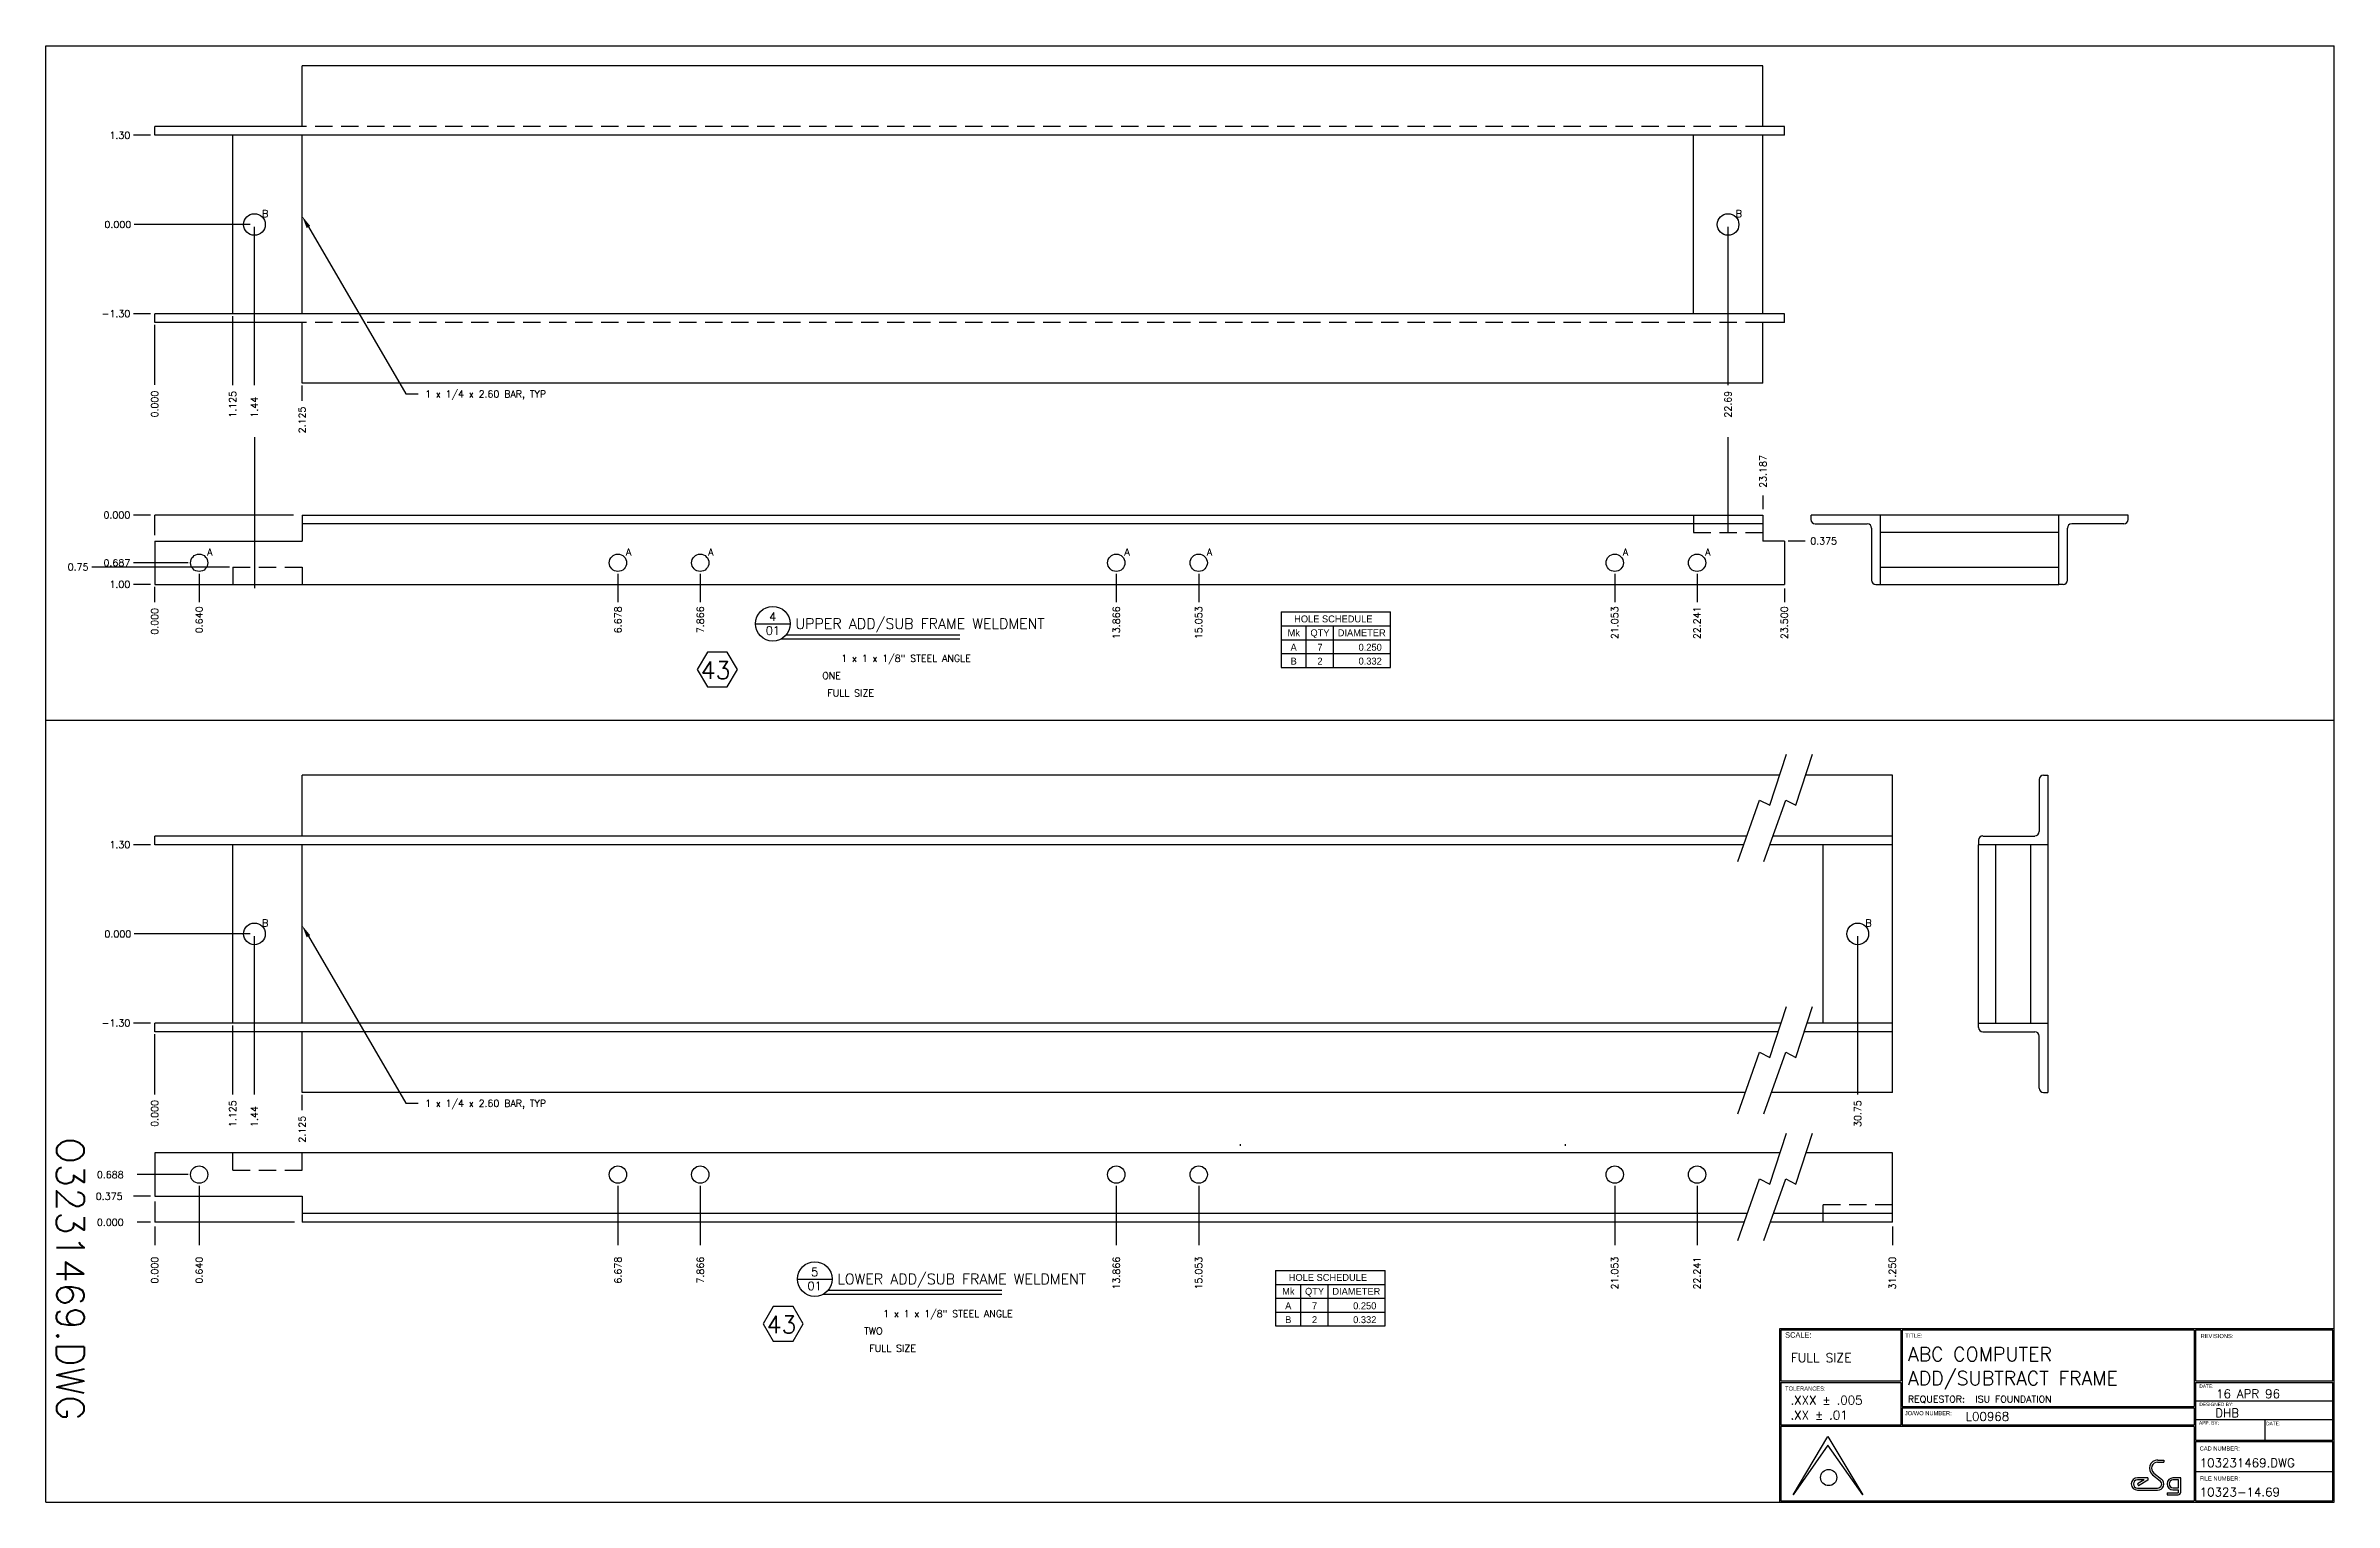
# Model space of a CAD drawing. Extents: x 0 to 33, y 0 to 21.
import ezdxf
from ezdxf.enums import TextEntityAlignment as Align

# ---------------------------------------------------------------- set-up
doc = ezdxf.new("R2010")
doc.units = 0
doc.header["$MEASUREMENT"] = 0
doc.linetypes.add('HIDDEN', pattern=[0.375, 0.25, -0.125])
doc.layers.get('0').update_dxf_attribs({"linetype": 'CONTINUOUS'})
for name, color, linetype in [('BORDER', 5, 'CONTINUOUS'), ('CENTER', 4, 'CONTINUOUS'), ('DATUM', 2, 'CONTINUOUS'), ('DIM', 1, 'CONTINUOUS'), ('HIDDEN', 6, 'HIDDEN'), ('OBJECT', 3, 'CONTINUOUS'), ('TEXT', 1, 'CONTINUOUS')]:
    doc.layers.add(name, color=color, linetype=linetype)
doc.styles.add('FADD', font='fadd')
doc.styles.add('ROMANS', font='romans')
doc.styles.add('SIMPLEX', font='romans')
doc.styles.add('TITLE', font='italic')

# ---------------------------------------------------------------- blocks, each defined once
blk = doc.blocks.new('T-BLK')
for p, q in [((-7.8, 0.106), (-7.3, 0.949)), ((-7.3, 0.824), (-7.8, 0.106)), ((-7.3, 0.949), (-6.8, 0.106)), ((-6.8, 0.106), (-7.3, 0.824)), ((-2.689, 0.351), (-2.838, 0.351)), ((-2.689, 0.351), (-2.689, 0.316)), ((-2.621, 0.397), (-2.511, 0.308)), ((-2.603, 0.42), (-2.492, 0.332)), ((-2.547, 0.608), (-2.459, 0.608)), ((-2.547, 0.578), (-2.459, 0.578)), ((-2.459, 0.608), (-2.459, 0.578)), ((-2.214, 0.351), (-2.325, 0.351)), ((-2.214, 0.144), (-2.214, 0.351)), ((-2.739, 0.321), (-2.838, 0.321)), ((-2.739, 0.321), (-2.838, 0.263)), ((-2.838, 0.263), (-2.822, 0.237)), ((-2.838, 0.204), (-2.547, 0.204)), ((-2.838, 0.174), (-2.547, 0.174)), ((-2.689, 0.316), (-2.822, 0.237)), ((-2.411, 0.136), (-2.411, 0.106)), ((-2.411, 0.136), (-2.252, 0.136)), ((-2.411, 0.106), (-2.252, 0.106)), ((-2.244, 0.321), (-2.325, 0.321)), ((-2.325, 0.209), (-2.244, 0.209)), ((-2.325, 0.179), (-2.244, 0.179)), ((-2.244, 0.209), (-2.244, 0.321)), ((-2.244, 0.144), (-2.244, 0.179))]:
    blk.add_line(p, q)
blk.add_circle((-7.29, 0.356), 0.117)
for centre, radius, start, end in [((-2.838, 0.263), 0.0887, 90, 270), ((-2.547, 0.49), 0.119, 90, 231.3801), ((-2.547, 0.49), 0.0887, 90, 231.3801), ((-2.547, 0.263), 0.0887, 270, 51.3801), ((-2.325, 0.265), 0.086, 90, 270), ((-2.838, 0.263), 0.0587, 90, 270), ((-2.547, 0.263), 0.0587, 270, 51.3801), ((-2.325, 0.265), 0.056, 90, 270), ((-2.252, 0.144), 0.00793, 270, 0), ((-2.252, 0.144), 0.0379, 270, 0)]:
    blk.add_arc(centre, radius, start, end)
at = {"layer": 'BORDER'}
for p, q in [((-6.251, 2.48), (-6.251, 1.748)), ((-6.231, 2.48), (-6.231, 1.381)), ((-2.021, 2.48), (-2.021, 1.381)), ((-2.001, 2.48), (-2.001, 1.748)), ((-7.98, 1.748), (-6.251, 1.748)), ((-7.98, 1.728), (-6.251, 1.728)), ((-6.251, 1.728), (-6.251, 1.111)), ((-2.001, 1.748), (-0.02, 1.748)), ((-2.001, 1.728), (-0.02, 1.728)), ((-2.001, 1.728), (-2.001, 0.897)), ((-6.231, 1.381), (-2.021, 1.381)), ((-6.231, 1.361), (-2.021, 1.361)), ((-6.231, 1.361), (-6.231, 1.111)), ((-2.021, 1.361), (-2.021, 1.111)), ((-6.251, 1.111), (-7.98, 1.111)), ((-2.021, 1.091), (-7.98, 1.091)), ((-2.021, 1.111), (-6.231, 1.111)), ((-2.021, 1.091), (-2.021, 0.02)), ((-2.001, 0.897), (-0.02, 0.897)), ((-2.001, 0.877), (-0.02, 0.877)), ((-2.001, 0.877), (-2.001, 0.02))]:
    blk.add_line(p, q, dxfattribs=at)
for points in [[(0, 0), (0, 2.5), (-8, 2.5), (-8, 0), (0, 0)], [(-6.251, 2.48), (-7.98, 2.48), (-7.98, 1.748)], [(-2.021, 2.48), (-6.231, 2.48)], [(-0.02, 1.748), (-0.02, 2.48), (-2.001, 2.48)], [(-7.98, 1.728), (-7.98, 1.111)], [(-0.02, 0.897), (-0.02, 1.728)], [(-7.98, 1.091), (-7.98, 0.02), (-2.021, 0.02)], [(-0.02, 0.02), (-0.02, 0.877)], [(-2.001, 0.02), (-0.02, 0.02)]]:
    blk.add_lwpolyline(points, dxfattribs=at)
at = {"layer": 'TEXT', "color": 2}
for p, q in [((-0.02, 1.456), (-2.001, 1.456)), ((-2.001, 1.191), (-0.02, 1.191)), ((-1.001, 1.191), (-1.001, 0.897)), ((-2.001, 0.444), (-0.02, 0.444))]:
    blk.add_line(p, q, dxfattribs=at)
at = {"style": 'SIMPLEX'}
for s, height, p in [('.XXX %%P .005', 0.125, (-7.841, 1.408)), ('REQUESTOR:', 0.1, (-6.148, 1.436)), ('.XX %%P .01', 0.125, (-7.841, 1.194))]:
    blk.add_text(s, height=height, dxfattribs=at).set_placement(p)
for tag, p, height in [('DWG_:_ACT', (-7.836, 2.018), 0.13), ('FLINE_TITLE', (-6.147, 2.034), 0.2), ('SLINE_TITLE', (-6.147, 1.69), 0.2), ('REQUESTOR', (-5.176, 1.436), 0.1), ('DESN', (-1.715, 1.225), 0.125), ('DATE', (-1.704, 1.501), 0.125), ('J.O.N.', (-5.314, 1.174), 0.125), ('CAD_NUMBER', (-1.94, 0.505), 0.125), ('FILE_NUMBER', (-1.94, 0.084), 0.125)]:
    blk.add_attdef(tag, p, '', height=height, dxfattribs=at)
at = {"color": 7, "style": 'TITLE', "flags": 2}
for tag, p, height in [('TOP_LINE_LOGO', (-6.698, 0.767), 0.17), ('BOTTOM_LINE_LOGO', (-6.693, 0.147), 0.125)]:
    blk.add_attdef(tag, p, '', height=height, dxfattribs=at)
at = {"style": 'SIMPLEX', "flags": 2}
for tag, p, height in [('SECOND_LOGO_LINE', (-6.692, 0.384), 0.085), ('FIRST_LOGO_LINE', (-6.691, 0.542), 0.1)]:
    blk.add_attdef(tag, p, '', height=height, dxfattribs=at)
at = {"layer": 'TEXT'}
for s, height, p in [('SCALE:', 0.08, (-7.918, 2.372)), ('TITLE:', 0.06, (-6.186, 2.371)), ('REVISIONS:', 0.06, (-1.928, 2.366)), ('TOLERANCES:', 0.06, (-7.919, 1.609)), ('DATE:', 0.05, (-1.945, 1.648)), ('DESIGNED BY:', 0.05, (-1.945, 1.386)), ('JO/WO NUMBER:', 0.06, (-6.192, 1.254)), ('APP. BY:', 0.05, (-1.95, 1.12)), ('DATE:', 0.05, (-0.982, 1.11)), ('CAD NUMBER:', 0.06, (-1.941, 0.745)), ('FILE NUMBER:', 0.06, (-1.94, 0.312))]:
    blk.add_text(s, height=height, dxfattribs=at).set_placement(p)
blk = doc.blocks.new('P-TITLE')
at = {"layer": 'OBJECT'}
for p, q in [((-1.562, -0.638), (-1.062, -0.638)), ((1.387, -0.862), (-1.188, -0.862)), ((-1.113, -0.8), (1.387, -0.8))]:
    blk.add_line(p, q, dxfattribs=at)
blk.add_circle((-1.312, -0.638), 0.25, dxfattribs=at)
at = {"layer": 'OBJECT', "style": 'ROMANS'}
for tag, p in [('NO.', (-1.312, -0.538)), ('PAGE', (-1.312, -0.738))]:
    blk.add_attdef(tag, text='', height=0.12, dxfattribs=at).set_placement(p, align=Align.MIDDLE)
for tag, p, height in [('DESCRIPTION', (-0.988, -0.712), 0.15), ('#_REQUIRED', (-0.6, -1.438), 0.1), ('MATERIAL', (-0.325, -1.188), 0.1), ('SCALE', (-0.525, -1.688), 0.1)]:
    blk.add_attdef(tag, p, '', height=height, dxfattribs=at)
at = {"layer": 'OBJECT', "style": 'ROMANS', "flags": 2}
for tag, p in [('MATERIAL:', (-1.163, -1.188)), ('SCALE:', (-1.163, -1.688)), ('REQD:', (-1.163, -1.438))]:
    blk.add_attdef(tag, p, '', height=0.1, dxfattribs=at)
blk = doc.blocks.new('HOLES')
at = {"layer": 'DATUM'}
for p, q in [((0, 0), (0, -2)), ((3.638889, -2), (3.638889, 0)), ((7.583333, -2), (7.583333, 0)), ((15.777778, -2), (15.777778, 0)), ((0, -2), (15.777778, -2))]:
    blk.add_line(p, q, dxfattribs=at)
at = {"layer": 'DATUM', "style": 'FADD'}
for tag, p in [('MK', (1.819444, -1.586582)), ('QTY', (5.611111, -1.586582))]:
    blk.add_attdef(tag, text='', height=1, dxfattribs=at).set_placement(p, align=Align.CENTER)
blk.add_attdef('SIZE', text='', height=1, dxfattribs=at).set_placement((14.525794, -1.586582), align=Align.RIGHT)
blk = doc.blocks.new('HOLEHDR')
at = {"layer": 'DATUM'}
for p, q in [((0, 0), (0, -4)), ((0, 0), (15.778173, 0)), ((15.778173, -4), (15.778173, 0)), ((0, -2), (15.778173, -2)), ((3.638889, -4), (3.638889, -2)), ((7.583333, -4), (7.583333, -2)), ((0, -4), (15.778173, -4))]:
    blk.add_line(p, q, dxfattribs=at)
at = {"layer": 'DATUM', "style": 'FADD'}
for s, p in [('Mk', (0.944445, -3.5)), ('HOLE SCHEDULE', (1.888889, -1.5)), ('QTY', (4.236111, -3.5)), ('DIAMETER', (8.180556, -3.5))]:
    blk.add_text(s, height=1, dxfattribs=at).set_placement(p)

msp = doc.modelspace()

# ---------------------------------------------------------------- linework, layer by layer
at = {"layer": 'BORDER'}
for p, q in [((0, 0), (0, 21)), ((0, 21), (33, 21)), ((33, 0), (33, 21)), ((0, 11.274), (33, 11.274)), ((0, 0), (33, 0))]:
    msp.add_line(p, q, dxfattribs=at)
at = {"layer": 'CENTER'}
for p, q in [((3.009, 15.358), (3.009, 13.181)), ((24.259, 13.983), (24.259, 15.358))]:
    msp.add_line(p, q, dxfattribs=at)
at = {"layer": 'DIM'}
for p, q in [((1.512, 19.709), (1.265, 19.709)), ((2.949, 18.423), (1.274, 18.423)), ((3.009, 16.106), (3.009, 18.388)), ((3.787, 18.388), (5.19, 15.98)), ((24.259, 16.106), (24.259, 18.388)), ((1.512, 17.137), (1.265, 17.137)), ((1.572, 16.109), (1.572, 16.977)), ((2.697, 16.105), (2.697, 17.102)), ((3.697, 15.88), (3.697, 16.102)), ((5.19, 15.98), (5.37, 15.98)), ((1.512, 14.233), (1.265, 14.233)), ((3.572, 14.233), (1.572, 14.233)), ((1.572, 13.943), (1.572, 14.233)), ((24.759, 14.514), (24.759, 14.317)), ((2.052, 13.545), (1.265, 13.545)), ((25.37, 13.858), (25.124, 13.858)), ((2.651, 13.483), (0.664, 13.483)), ((1.512, 13.233), (1.265, 13.233)), ((2.212, 13.385), (2.212, 12.976)), ((8.25, 13.385), (8.25, 12.976)), ((9.437, 13.385), (9.437, 12.976)), ((15.437, 13.385), (15.437, 12.976)), ((16.625, 13.385), (16.625, 12.976)), ((22.625, 13.385), (22.625, 12.976)), ((23.812, 13.385), (23.812, 12.976)), ((1.572, 12.976), (1.572, 13.198)), ((25.072, 13.173), (25.072, 12.976)), ((24.859, 10.049), (25.1, 10.786)), ((25.236, 10.049), (25.476, 10.786)), ((24.4, 9.237), (24.714, 10.124)), ((24.714, 10.124), (24.859, 10.049)), ((24.777, 9.237), (25.091, 10.124)), ((25.091, 10.124), (25.236, 10.049)), ((1.512, 9.481), (1.265, 9.481)), ((2.949, 8.195), (1.274, 8.195)), ((3.009, 5.878), (3.009, 8.16)), ((3.787, 8.16), (5.19, 5.752)), ((26.129, 5.878), (26.129, 8.16)), ((24.859, 6.413), (25.1, 7.149)), ((25.236, 6.413), (25.476, 7.149)), ((1.512, 6.909), (1.265, 6.909)), ((1.572, 5.881), (1.572, 6.749)), ((2.697, 5.877), (2.697, 6.874)), ((24.4, 5.601), (24.714, 6.487)), ((24.714, 6.487), (24.859, 6.413)), ((24.777, 5.601), (25.091, 6.487)), ((25.091, 6.487), (25.236, 6.413)), ((3.697, 5.652), (3.697, 5.874)), ((5.19, 5.752), (5.372, 5.752)), ((24.859, 4.587), (25.1, 5.323)), ((25.236, 4.587), (25.476, 5.323)), ((2.052, 4.724), (1.319, 4.724)), ((24.4, 3.775), (24.714, 4.661)), ((24.714, 4.661), (24.859, 4.587)), ((24.777, 3.775), (25.091, 4.661)), ((25.091, 4.661), (25.236, 4.587)), ((1.512, 4.411), (1.265, 4.411)), ((1.572, 4.336), (1.572, 4.036)), ((2.212, 4.564), (2.212, 3.708)), ((8.25, 4.564), (8.25, 3.708)), ((9.437, 4.564), (9.437, 3.708)), ((15.437, 4.564), (15.437, 3.708)), ((16.625, 4.564), (16.625, 3.708)), ((22.625, 4.564), (22.625, 3.708)), ((23.812, 4.564), (23.812, 3.708)), ((1.512, 4.036), (1.319, 4.036)), ((3.586, 4.036), (1.572, 4.036)), ((1.572, 3.976), (1.572, 3.708)), ((26.629, 3.976), (26.629, 3.708))]:
    msp.add_line(p, q, dxfattribs=at)
for points in [[(3.762, 18.372), (3.813, 18.403), (3.697, 18.543)], [(3.762, 8.145), (3.813, 8.175), (3.697, 8.315)]]:
    msp.add_solid(points, dxfattribs=at)
at = {"layer": 'HIDDEN'}
for p, q in [((24.759, 19.834), (3.697, 19.834)), ((24.759, 17.012), (3.697, 17.012)), ((23.759, 14.233), (23.759, 13.983)), ((23.759, 13.983), (24.759, 13.983)), ((2.697, 13.483), (2.697, 13.233)), ((2.697, 13.483), (3.697, 13.483)), ((3.697, 13.483), (3.697, 13.233)), ((2.697, 4.786), (2.697, 5.036)), ((3.697, 4.786), (3.697, 5.036)), ((2.697, 4.786), (3.697, 4.786)), ((26.629, 4.286), (25.629, 4.286)), ((25.629, 4.036), (25.629, 4.286))]:
    msp.add_line(p, q, dxfattribs=at)
at = {"layer": 'OBJECT'}
for p, q in [((24.759, 20.709), (3.697, 20.709)), ((3.697, 19.834), (3.697, 20.709)), ((24.759, 19.834), (24.759, 20.709)), ((3.697, 19.834), (1.572, 19.834)), ((1.572, 19.709), (1.572, 19.834)), ((25.072, 19.834), (24.759, 19.834)), ((25.072, 19.709), (25.072, 19.834)), ((25.072, 19.709), (1.572, 19.709)), ((2.697, 17.137), (2.697, 19.709)), ((3.697, 17.137), (3.697, 19.709)), ((23.759, 17.137), (23.759, 19.709)), ((24.759, 17.137), (24.759, 19.709)), ((25.072, 17.137), (1.572, 17.137)), ((1.572, 17.012), (1.572, 17.137)), ((3.697, 17.012), (1.572, 17.012)), ((3.697, 16.137), (3.697, 17.012)), ((25.072, 17.012), (24.759, 17.012)), ((24.759, 16.137), (24.759, 17.012)), ((25.072, 17.012), (25.072, 17.137)), ((24.759, 16.137), (3.697, 16.137)), ((3.697, 14.233), (24.759, 14.233)), ((3.697, 14.233), (3.697, 13.858)), ((24.759, 14.233), (24.759, 13.858)), ((30.027, 14.233), (25.455, 14.233)), ((25.455, 14.17), (25.455, 14.233)), ((26.455, 13.233), (26.455, 14.233)), ((29.027, 13.233), (29.027, 14.233)), ((30.027, 14.17), (30.027, 14.233)), ((24.759, 14.108), (3.697, 14.108)), ((25.517, 14.108), (26.267, 14.108)), ((26.33, 13.295), (26.33, 14.045)), ((29.027, 13.983), (26.455, 13.983)), ((29.152, 13.295), (29.152, 14.045)), ((29.964, 14.108), (29.214, 14.108)), ((1.572, 13.858), (3.697, 13.858)), ((1.572, 13.858), (1.572, 13.233)), ((25.072, 13.858), (24.759, 13.858)), ((25.072, 13.858), (25.072, 13.233)), ((1.572, 13.233), (25.072, 13.233)), ((26.392, 13.233), (26.455, 13.233)), ((26.455, 13.483), (29.027, 13.483)), ((26.455, 13.233), (29.027, 13.233)), ((29.089, 13.233), (29.027, 13.233)), ((25, 10.481), (3.697, 10.481)), ((3.697, 9.606), (3.697, 10.481)), ((26.629, 10.481), (25.377, 10.481)), ((26.629, 5.909), (26.629, 10.481)), ((28.747, 10.419), (28.747, 9.669)), ((28.809, 10.481), (28.872, 10.481)), ((28.872, 10.481), (28.872, 5.909)), ((24.531, 9.606), (1.572, 9.606)), ((1.572, 9.481), (1.572, 9.606)), ((26.629, 9.606), (24.907, 9.606)), ((27.934, 9.606), (28.684, 9.606)), ((24.486, 9.481), (1.572, 9.481)), ((2.697, 6.909), (2.697, 9.481)), ((3.697, 6.909), (3.697, 9.481)), ((26.629, 9.481), (24.863, 9.481)), ((25.629, 6.909), (25.629, 9.481)), ((27.872, 9.544), (27.872, 9.481)), ((27.872, 6.909), (27.872, 9.481)), ((28.872, 9.481), (27.872, 9.481)), ((28.122, 6.909), (28.122, 9.481)), ((28.622, 9.481), (28.622, 6.909)), ((25.021, 6.909), (1.572, 6.909)), ((1.572, 6.784), (1.572, 6.909)), ((24.98, 6.784), (1.572, 6.784)), ((3.697, 5.909), (3.697, 6.784)), ((26.629, 6.784), (25.357, 6.784)), ((26.629, 6.909), (25.398, 6.909)), ((27.872, 6.847), (27.872, 6.909)), ((27.872, 6.909), (28.872, 6.909)), ((27.934, 6.784), (28.684, 6.784)), ((28.747, 5.972), (28.747, 6.722)), ((24.509, 5.909), (3.697, 5.909)), ((26.629, 5.909), (24.886, 5.909)), ((28.809, 5.909), (28.872, 5.909)), ((25.006, 5.036), (1.572, 5.036)), ((1.572, 5.036), (1.572, 4.411)), ((17.229, 5.141), (17.229, 5.161)), ((21.917, 5.141), (21.917, 5.161)), ((26.629, 5.036), (25.383, 5.036)), ((26.629, 4.036), (26.629, 5.036)), ((1.572, 4.411), (3.697, 4.411)), ((3.697, 4.411), (3.697, 4.036)), ((24.537, 4.161), (3.697, 4.161)), ((24.493, 4.036), (3.697, 4.036)), ((26.629, 4.036), (24.869, 4.036)), ((26.629, 4.161), (24.914, 4.161))]:
    msp.add_line(p, q, dxfattribs=at)
for points in [[(9.54, 12.255), (9.395, 12.005), (9.54, 11.755), (9.828, 11.755), (9.973, 12.005), (9.828, 12.255)], [(10.49, 2.82), (10.345, 2.57), (10.49, 2.32), (10.778, 2.32), (10.923, 2.57), (10.778, 2.82)]]:
    msp.add_lwpolyline(points, close=True, dxfattribs=at)
for centre, radius in [((3.009, 18.423), 0.156), ((24.259, 18.423), 0.156), ((2.212, 13.545), 0.125), ((8.25, 13.545), 0.125), ((9.437, 13.545), 0.125), ((15.437, 13.545), 0.125), ((16.625, 13.545), 0.125), ((22.625, 13.545), 0.125), ((23.812, 13.545), 0.125), ((23.812, 13.545), 0.125), ((3.009, 8.195), 0.156), ((26.129, 8.195), 0.156), ((2.212, 4.724), 0.125), ((8.25, 4.724), 0.125), ((9.437, 4.724), 0.125), ((15.437, 4.724), 0.125), ((16.625, 4.724), 0.125), ((22.625, 4.724), 0.125), ((23.812, 4.724), 0.125)]:
    msp.add_circle(centre, radius, dxfattribs=at)
for centre, start, end in [((25.517, 14.17), 180, 270), ((26.267, 14.045), 0, 90), ((29.214, 14.045), 90, 180), ((29.964, 14.17), 270, 0), ((26.392, 13.295), 180, 270), ((29.089, 13.295), 270, 0), ((28.809, 10.419), 90, 180), ((27.934, 9.544), 90, 180), ((28.684, 9.669), 270, 0), ((27.934, 6.847), 180, 270), ((28.684, 6.722), 360, 90), ((28.809, 5.972), 180, 270)]:
    msp.add_arc(centre, 0.0625, start, end, dxfattribs=at)

# ---------------------------------------------------------------- block references
at = {"layer": 'DIM'}
ref = msp.add_blockref('P-TITLE', (11.796, 13.305), dxfattribs=at)
ref.add_attrib('SCALE', 'FULL SIZE', (11.271, 11.618), dxfattribs={"layer": 'OBJECT', "height": 0.1, "style": 'ROMANS'})
ref.add_attrib('#_REQUIRED', 'ONE', (11.196, 11.867), dxfattribs={"layer": 'OBJECT', "height": 0.1, "style": 'ROMANS'})
ref.add_attrib('MATERIAL', '1 x 1 x 1/8" STEEL ANGLE', (11.471, 12.118), dxfattribs={"layer": 'OBJECT', "height": 0.1, "style": 'ROMANS'})
ref.add_attrib('NO.', '4', dxfattribs={"layer": 'OBJECT', "height": 0.12, "style": 'ROMANS'}).set_placement((10.484, 12.768), align=Align.MIDDLE)
ref.add_attrib('DESCRIPTION', 'UPPER ADD/SUB FRAME WELDMENT', (10.809, 12.593), dxfattribs={"layer": 'OBJECT', "height": 0.15, "style": 'ROMANS'})
ref.add_attrib('PAGE', '01', dxfattribs={"layer": 'OBJECT', "height": 0.12, "style": 'ROMANS'}).set_placement((10.484, 12.568), align=Align.MIDDLE)
at = {"layer": 'DIM', "xscale": 0.1, "yscale": 0.1, "zscale": 0.1}
for p in [(17.813, 12.836), (17.735, 3.341)]:
    msp.add_blockref('HOLEHDR', p, dxfattribs=at)
for p, values in [((17.813, 12.436), {'MK': 'A', 'QTY': '7', 'SIZE': '0.250'}), ((17.813, 12.236), {'MK': 'B', 'QTY': '2', 'SIZE': '0.332'}), ((17.735, 2.941), {'MK': 'A', 'QTY': '7', 'SIZE': '0.250'}), ((17.735, 2.741), {'MK': 'B', 'QTY': '2', 'SIZE': '0.332'})]:
    msp.add_blockref('HOLES', p, dxfattribs=at).add_auto_attribs(values)
at = {"layer": 'DIM'}
ref = msp.add_blockref('P-TITLE', (12.401, 3.856), dxfattribs=at)
ref.add_attrib('SCALE', 'FULL SIZE', (11.876, 2.169), dxfattribs={"layer": 'OBJECT', "height": 0.1, "style": 'ROMANS'})
ref.add_attrib('#_REQUIRED', 'TWO', (11.801, 2.418), dxfattribs={"layer": 'OBJECT', "height": 0.1, "style": 'ROMANS'})
ref.add_attrib('MATERIAL', '1 x 1 x 1/8" STEEL ANGLE', (12.076, 2.669), dxfattribs={"layer": 'OBJECT', "height": 0.1, "style": 'ROMANS'})
ref.add_attrib('NO.', '5', dxfattribs={"layer": 'OBJECT', "height": 0.12, "style": 'ROMANS'}).set_placement((11.088, 3.319), align=Align.MIDDLE)
ref.add_attrib('DESCRIPTION', 'LOWER ADD/SUB FRAME WELDMENT', (11.413, 3.144), dxfattribs={"layer": 'OBJECT', "height": 0.15, "style": 'ROMANS'})
ref.add_attrib('PAGE', '01', dxfattribs={"layer": 'OBJECT', "height": 0.12, "style": 'ROMANS'}).set_placement((11.088, 3.119), align=Align.MIDDLE)
at = {"layer": 'TEXT'}
ref = msp.add_blockref('T-BLK', (33, 0), dxfattribs=at)
ref.add_attrib('FLINE_TITLE', 'ABC COMPUTER', (26.853, 2.034), dxfattribs={"layer": '0', "height": 0.2, "style": 'SIMPLEX'})
ref.add_attrib('SLINE_TITLE', 'ADD/SUBTRACT FRAME', (26.853, 1.69), dxfattribs={"layer": '0', "height": 0.2, "style": 'SIMPLEX'})
ref.add_attrib('DWG_:_ACT', 'FULL SIZE', (25.164, 2.018), dxfattribs={"layer": '0', "height": 0.13, "style": 'SIMPLEX'})
ref.add_attrib('CAD_NUMBER', '103231469.DWG', (31.06, 0.505), dxfattribs={"layer": '0', "height": 0.125, "style": 'SIMPLEX'})
ref.add_attrib('FILE_NUMBER', '10323-14.69', (31.06, 0.084), dxfattribs={"layer": '0', "height": 0.125, "style": 'SIMPLEX'})
ref.add_attrib('REQUESTOR', 'ISU FOUNDATION', (27.824, 1.436), dxfattribs={"layer": '0', "height": 0.1, "style": 'SIMPLEX'})
ref.add_attrib('J.O.N.', 'L00968', (27.686, 1.174), dxfattribs={"layer": '0', "height": 0.125, "style": 'SIMPLEX'})
ref.add_attrib('DATE', '16 APR 96', (31.296, 1.501), dxfattribs={"layer": '0', "height": 0.125, "style": 'SIMPLEX'})
ref.add_attrib('DESN', 'DHB', (31.285, 1.225), dxfattribs={"layer": '0', "height": 0.125, "style": 'SIMPLEX'})

# ---------------------------------------------------------------- texts
at = {"layer": 'DIM', "style": 'SIMPLEX'}
for s, p in [('1.30', (1.218, 19.659)), ('0.000', (1.232, 18.373)), ('-1.30', (1.218, 17.087)), ('0.000', (1.218, 14.183)), ('0.375', (25.83, 13.808)), ('0.75', (0.616, 13.433)), ('0.687', (1.218, 13.495)), ('1.00', (1.218, 13.183)), ('1.30', (1.218, 9.431)), ('0.000', (1.232, 8.145)), ('-1.30', (1.218, 6.859)), ('0.688', (1.123, 4.674)), ('0.375', (1.107, 4.361)), ('0.000', (1.123, 3.986))]:
    msp.add_text(s, height=0.1, dxfattribs=at).set_placement(p, align=Align.RIGHT)
for s, p in [('B', (3.164, 18.578)), ('B', (24.414, 18.578)), ('A', (2.367, 13.7)), ('A', (8.405, 13.7)), ('A', (9.592, 13.7)), ('A', (15.592, 13.7)), ('A', (16.78, 13.7)), ('A', (22.78, 13.7)), ('A', (23.967, 13.7)), ('B', (3.164, 8.35)), ('B', (26.284, 8.35))]:
    msp.add_text(s, height=0.1, dxfattribs=at).set_placement(p, align=Align.MIDDLE)
for s, height, rotation, p in [('0.000', 0.1, 90, (1.622, 15.641)), ('1.125', 0.1, 90, (2.747, 15.637)), ('1.44', 0.1, 90, (3.059, 15.638)), ('22.69', 0.1, 90, (24.309, 15.638)), ('2.125', 0.1, 90, (3.747, 15.412)), ('0.000', 0.1, 90, (1.622, 12.508)), ('0.000', 0.1, 90, (1.622, 5.413)), ('1.125', 0.1, 90, (2.747, 5.409)), ('1.44', 0.1, 90, (3.059, 5.41)), ('30.75', 0.1, 90, (26.179, 5.41)), ('2.125', 0.1, 90, (3.747, 5.185)), ('O3231469.DWG', 0.4, 270, (0.153, 5.26))]:
    msp.add_text(s, height=height, rotation=rotation, dxfattribs=at).set_placement(p)
for p in [(5.47, 15.98), (5.47, 5.752)]:
    msp.add_text('1 x 1/4 x 2.60 BAR, TYP', height=0.1, dxfattribs=at).set_placement(p, align=Align.MIDDLE_LEFT)
for s, p in [('23.187', (24.813, 15.098)), ('0.640', (2.262, 12.916)), ('6.678', (8.3, 12.916)), ('7.866', (9.487, 12.916)), ('13.866', (15.487, 12.916)), ('15.053', (16.675, 12.916)), ('21.053', (22.675, 12.916)), ('22.241', (23.862, 12.916)), ('23.500', (25.122, 12.916)), ('0.000', (1.622, 3.539)), ('0.640', (2.262, 3.539)), ('6.678', (8.3, 3.539)), ('7.866', (9.487, 3.539)), ('13.866', (15.487, 3.539)), ('15.053', (16.675, 3.539)), ('21.053', (22.675, 3.539)), ('22.241', (23.862, 3.539)), ('31.250', (26.679, 3.539))]:
    msp.add_text(s, height=0.1, rotation=90, dxfattribs=at).set_placement(p, align=Align.RIGHT)
at = {"layer": 'OBJECT', "style": 'SIMPLEX'}
for p in [(9.445, 11.871), (10.395, 2.436)]:
    msp.add_text('43', height=0.25, dxfattribs=at).set_placement(p)

doc.saveas('drawing.dxf')
